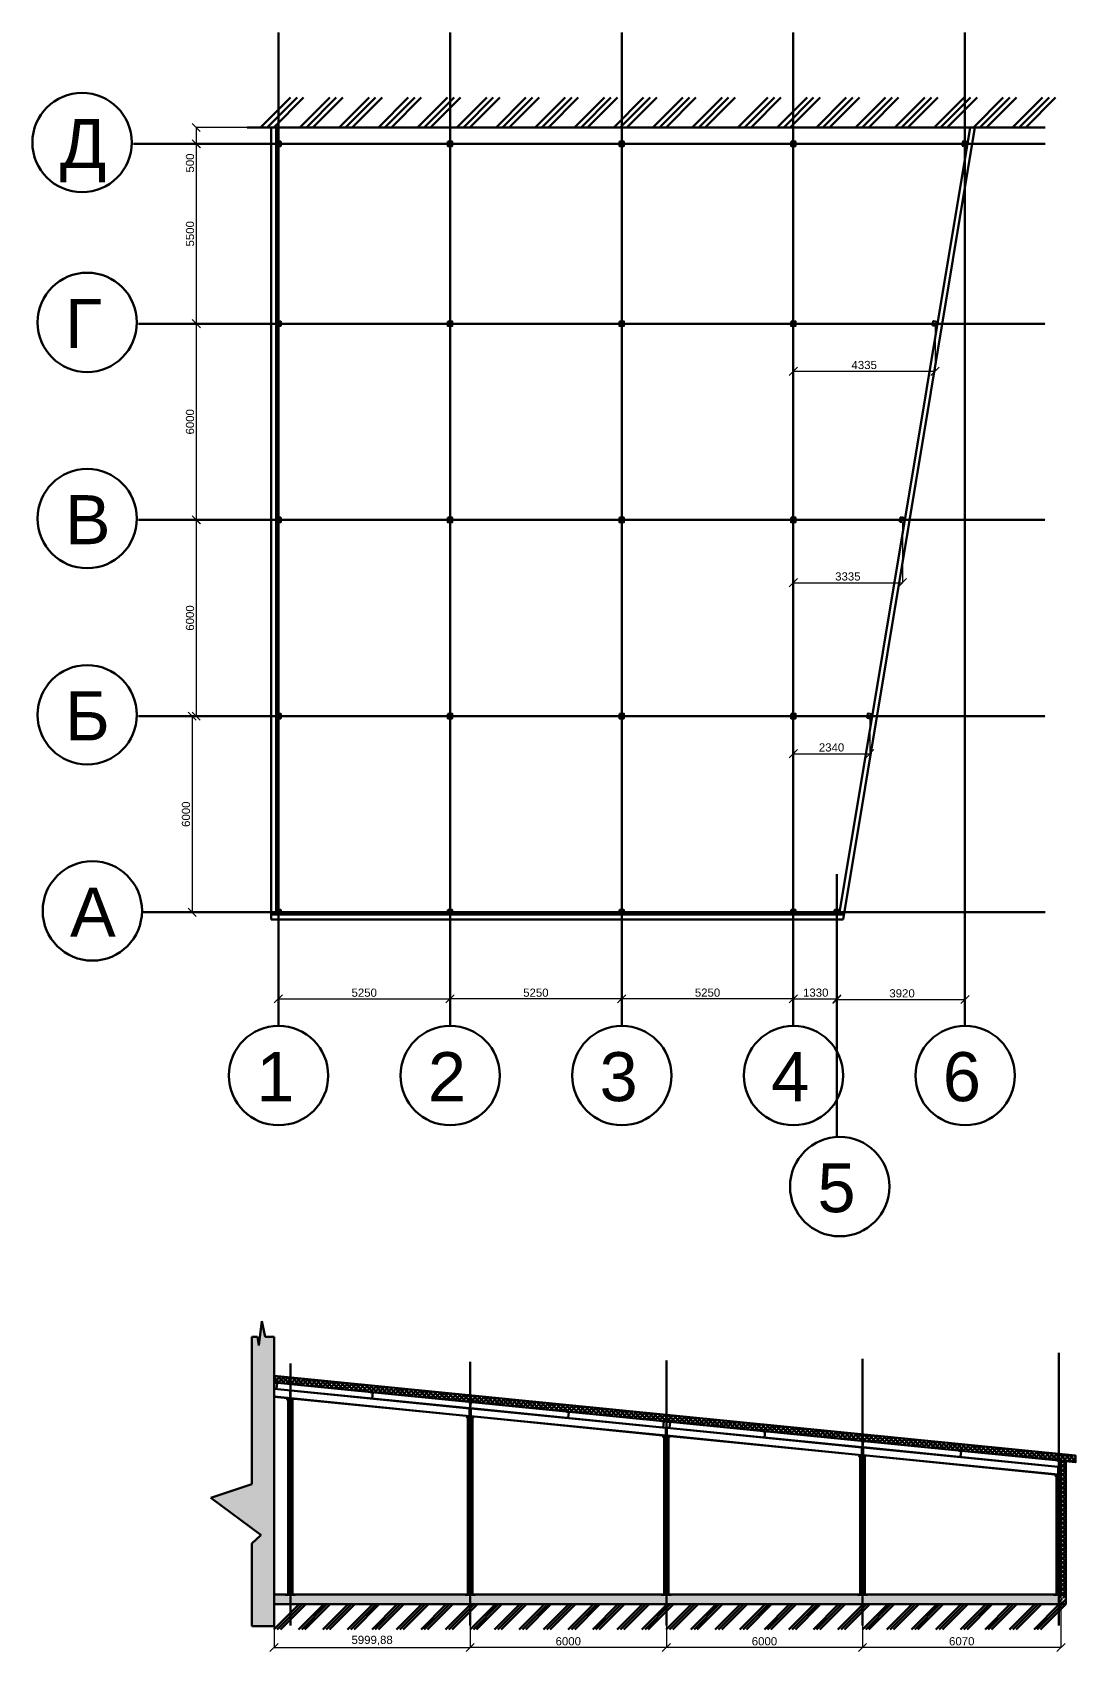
# Model space of a CAD drawing. Header units: millimetres. Extents: x -208979 to 31, y -109229 to 48340.
# Drawn here: x -176392 to -144483, y -66445 to -16926 of the extents above; entities that cross this region are included whole.
import ezdxf

# ---------------------------------------------------------------- set-up
doc = ezdxf.new("R2010")
doc.units = ezdxf.units.MM
doc.linetypes.add('ACAD_ISO10W100', pattern=[18, 12, -3, 0, -3])
doc.styles.get("Standard").update_dxf_attribs({"font": 'arial.ttf'})
doc.dimstyles.new('ISO-25', dxfattribs={"dimtxt": 2.5, "dimasz": 2.5, "dimexe": 1.25, "dimexo": 0.625, "dimtad": 1, "dimtxsty": 'Standard', "dimcen": 2.5, "dimadec": 0, "dimazin": 0, "dimtfac": 1, "dimtmove": 0, "dimatfit": 3, "dimfxl": 1, "dimarcsym": 0})
pattern_1 = [(45, (0, 15680.4), (-67.35192, 67.35192), []), (135, (0, 15680.4), (-67.35192, -67.35192), [])]

# ---------------------------------------------------------------- blocks, each defined once
blk = doc.blocks.new('_Oblique')
at = {"color": 0, "linetype": 'ByBlock', "lineweight": -2}
blk.add_line((-0.5, -0.5), (0.5, 0.5), dxfattribs=at)
blk = doc.blocks.new('*D51')
at = {"color": 0, "lineweight": -2, "transparency": 16777216}
for p, q in [((-153117, -43897), (-153117, -46484)), ((-151787, -43897), (-151787, -46484)), ((-153117, -46483), (-151787, -46483))]:
    blk.add_line(p, q, dxfattribs=at)
at = {"layer": 'Defpoints', "color": 0, "lineweight": 100, "transparency": 16777216}
for p in [(-153117, -43835), (-151787, -43835), (-151787, -46483)]:
    blk.add_point(p, dxfattribs=at)
at = {"color": 0, "lineweight": -2, "transparency": 16777216, "xscale": 250, "yscale": 250, "zscale": 250, "rotation": 180}
blk.add_blockref('_Oblique', (-153117, -46483), dxfattribs=at)
at = {"color": 0, "lineweight": -2, "transparency": 16777216, "xscale": 250, "yscale": 250, "zscale": 250}
blk.add_blockref('_Oblique', (-151787, -46483), dxfattribs=at)
at = {"color": 0, "lineweight": 100, "transparency": 16777216, "insert": (-152432, -46293), "char_height": 250, "attachment_point": 5}
blk.add_mtext('1330', dxfattribs=at)
blk = doc.blocks.new('*D52')
at = {"color": 0, "lineweight": -2, "transparency": 16777216}
for p, q in [((-151787, -43897), (-151787, -46506)), ((-147867, -43897), (-147867, -46506)), ((-151787, -46504), (-147867, -46504))]:
    blk.add_line(p, q, dxfattribs=at)
at = {"layer": 'Defpoints', "color": 0, "lineweight": 100, "transparency": 16777216}
for p in [(-151787, -43835), (-147867, -43835), (-147867, -46504)]:
    blk.add_point(p, dxfattribs=at)
at = {"color": 0, "lineweight": -2, "transparency": 16777216, "xscale": 250, "yscale": 250, "zscale": 250, "rotation": 180}
blk.add_blockref('_Oblique', (-151787, -46504), dxfattribs=at)
at = {"color": 0, "lineweight": -2, "transparency": 16777216, "xscale": 250, "yscale": 250, "zscale": 250}
blk.add_blockref('_Oblique', (-147867, -46504), dxfattribs=at)
at = {"color": 0, "lineweight": 100, "transparency": 16777216, "insert": (-149792, -46315), "char_height": 250, "attachment_point": 5}
blk.add_mtext('3920', dxfattribs=at)
blk = doc.blocks.new('*D53')
at = {"color": 0, "lineweight": -2, "transparency": 16777216}
for p, q in [((-153117, -37897), (-153117, -38986)), ((-150779, -37897), (-150779, -38986)), ((-153117, -38985), (-150779, -38985))]:
    blk.add_line(p, q, dxfattribs=at)
at = {"layer": 'Defpoints', "color": 0, "lineweight": 100, "transparency": 16777216}
for p in [(-153117, -37835), (-150779, -37835), (-150779, -38985)]:
    blk.add_point(p, dxfattribs=at)
at = {"color": 0, "lineweight": -2, "transparency": 16777216, "xscale": 250, "yscale": 250, "zscale": 250, "rotation": 180}
blk.add_blockref('_Oblique', (-153117, -38985), dxfattribs=at)
at = {"color": 0, "lineweight": -2, "transparency": 16777216, "xscale": 250, "yscale": 250, "zscale": 250}
blk.add_blockref('_Oblique', (-150779, -38985), dxfattribs=at)
at = {"color": 0, "lineweight": 100, "transparency": 16777216, "insert": (-151948, -38795), "char_height": 250, "attachment_point": 5}
blk.add_mtext('2340', dxfattribs=at)
blk = doc.blocks.new('*D54')
at = {"color": 0, "lineweight": -2, "transparency": 16777216}
for p, q in [((-153117, -31897), (-153117, -33757)), ((-149780, -31897), (-149780, -33757)), ((-153117, -33756), (-149780, -33756))]:
    blk.add_line(p, q, dxfattribs=at)
at = {"layer": 'Defpoints', "color": 0, "lineweight": 100, "transparency": 16777216}
for p in [(-153117, -31835), (-149780, -31835), (-149780, -33756)]:
    blk.add_point(p, dxfattribs=at)
at = {"color": 0, "lineweight": -2, "transparency": 16777216, "xscale": 250, "yscale": 250, "zscale": 250, "rotation": 180}
blk.add_blockref('_Oblique', (-153117, -33756), dxfattribs=at)
at = {"color": 0, "lineweight": -2, "transparency": 16777216, "xscale": 250, "yscale": 250, "zscale": 250}
blk.add_blockref('_Oblique', (-149780, -33756), dxfattribs=at)
at = {"color": 0, "lineweight": 100, "transparency": 16777216, "insert": (-151449, -33566), "char_height": 250, "attachment_point": 5}
blk.add_mtext('3335', dxfattribs=at)
blk = doc.blocks.new('*D55')
at = {"color": 0, "lineweight": -2, "transparency": 16777216}
for p, q in [((-153117, -25897), (-153117, -27290)), ((-148782, -25897), (-148782, -27290)), ((-153117, -27289), (-148782, -27289))]:
    blk.add_line(p, q, dxfattribs=at)
at = {"layer": 'Defpoints', "color": 0, "lineweight": 100, "transparency": 16777216}
for p in [(-153117, -25835), (-148782, -25835), (-148782, -27289)]:
    blk.add_point(p, dxfattribs=at)
at = {"color": 0, "lineweight": -2, "transparency": 16777216, "xscale": 250, "yscale": 250, "zscale": 250, "rotation": 180}
blk.add_blockref('_Oblique', (-153117, -27289), dxfattribs=at)
at = {"color": 0, "lineweight": -2, "transparency": 16777216, "xscale": 250, "yscale": 250, "zscale": 250}
blk.add_blockref('_Oblique', (-148782, -27289), dxfattribs=at)
at = {"color": 0, "lineweight": 100, "transparency": 16777216, "insert": (-150950, -27099), "char_height": 250, "attachment_point": 5}
blk.add_mtext('4335', dxfattribs=at)
blk = doc.blocks.new('*D66')
at = {"color": 0, "lineweight": -2, "transparency": 16777216}
for p, q in [((-169001, -65056), (-169001, -66321)), ((-163001, -65056), (-163001, -66321)), ((-169001, -66320), (-163001, -66320))]:
    blk.add_line(p, q, dxfattribs=at)
at = {"layer": 'Defpoints', "color": 0, "lineweight": 100, "transparency": 16777216}
for p in [(-169001, -64994), (-163001, -64994), (-163001, -66320)]:
    blk.add_point(p, dxfattribs=at)
at = {"color": 0, "lineweight": -2, "transparency": 16777216, "xscale": 250, "yscale": 250, "zscale": 250, "rotation": 180}
blk.add_blockref('_Oblique', (-169001, -66320), dxfattribs=at)
at = {"color": 0, "lineweight": -2, "transparency": 16777216, "xscale": 250, "yscale": 250, "zscale": 250}
blk.add_blockref('_Oblique', (-163001, -66320), dxfattribs=at)
at = {"color": 0, "lineweight": 100, "transparency": 16777216, "insert": (-166001, -66108), "char_height": 250, "attachment_point": 5}
blk.add_mtext('5999,88', dxfattribs=at)
blk = doc.blocks.new('*D67')
at = {"color": 0, "lineweight": -2, "transparency": 16777216}
for p, q in [((-163001, -64756), (-163001, -66321)), ((-157001, -64756), (-157001, -66321)), ((-157001, -66320), (-163001, -66320))]:
    blk.add_line(p, q, dxfattribs=at)
at = {"layer": 'Defpoints', "color": 0, "lineweight": 100, "transparency": 16777216}
for p in [(-163001, -64694), (-157001, -64694), (-163001, -66320)]:
    blk.add_point(p, dxfattribs=at)
at = {"color": 0, "lineweight": -2, "transparency": 16777216, "xscale": 250, "yscale": 250, "zscale": 250, "rotation": 180}
blk.add_blockref('_Oblique', (-163001, -66320), dxfattribs=at)
at = {"color": 0, "lineweight": -2, "transparency": 16777216, "xscale": 250, "yscale": 250, "zscale": 250}
blk.add_blockref('_Oblique', (-157001, -66320), dxfattribs=at)
at = {"color": 0, "lineweight": 100, "transparency": 16777216, "insert": (-160001, -66130), "char_height": 250, "attachment_point": 5}
blk.add_mtext('6000', dxfattribs=at)
blk = doc.blocks.new('*D68')
at = {"color": 0, "lineweight": -2, "transparency": 16777216}
for p, q in [((-157001, -64772), (-157001, -66321)), ((-151001, -64772), (-151001, -66321)), ((-151001, -66320), (-157001, -66320))]:
    blk.add_line(p, q, dxfattribs=at)
at = {"layer": 'Defpoints', "color": 0, "lineweight": 100, "transparency": 16777216}
for p in [(-157001, -64710), (-151001, -64710), (-157001, -66320)]:
    blk.add_point(p, dxfattribs=at)
at = {"color": 0, "lineweight": -2, "transparency": 16777216, "xscale": 250, "yscale": 250, "zscale": 250, "rotation": 180}
blk.add_blockref('_Oblique', (-157001, -66320), dxfattribs=at)
at = {"color": 0, "lineweight": -2, "transparency": 16777216, "xscale": 250, "yscale": 250, "zscale": 250}
blk.add_blockref('_Oblique', (-151001, -66320), dxfattribs=at)
at = {"color": 0, "lineweight": 100, "transparency": 16777216, "insert": (-154001, -66130), "char_height": 250, "attachment_point": 5}
blk.add_mtext('6000', dxfattribs=at)
blk = doc.blocks.new('*D69')
at = {"color": 0, "lineweight": -2, "transparency": 16777216}
for p, q in [((-151001, -64772), (-151001, -66321)), ((-144931, -64756), (-144931, -66321)), ((-144931, -66320), (-151001, -66320))]:
    blk.add_line(p, q, dxfattribs=at)
at = {"layer": 'Defpoints', "color": 0, "lineweight": 100, "transparency": 16777216}
for p in [(-151001, -64710), (-144931, -64694), (-151001, -66320)]:
    blk.add_point(p, dxfattribs=at)
at = {"color": 0, "lineweight": -2, "transparency": 16777216, "xscale": 250, "yscale": 250, "zscale": 250, "rotation": 180}
blk.add_blockref('_Oblique', (-151001, -66320), dxfattribs=at)
at = {"color": 0, "lineweight": -2, "transparency": 16777216, "xscale": 250, "yscale": 250, "zscale": 250}
blk.add_blockref('_Oblique', (-144931, -66320), dxfattribs=at)
at = {"color": 0, "lineweight": 100, "transparency": 16777216, "insert": (-147966, -66130), "char_height": 250, "attachment_point": 5}
blk.add_mtext('6070', dxfattribs=at)
blk = doc.blocks.new('*D78')
at = {"color": 0, "lineweight": -2, "transparency": 16777216}
for p, q in [((-158367, -43897), (-158367, -46484)), ((-153117, -43897), (-153117, -46484)), ((-153117, -46483), (-158367, -46483))]:
    blk.add_line(p, q, dxfattribs=at)
at = {"layer": 'Defpoints', "color": 0, "lineweight": 100, "transparency": 16777216}
for p in [(-158367, -43835), (-153117, -43835), (-158367, -46483)]:
    blk.add_point(p, dxfattribs=at)
at = {"color": 0, "lineweight": -2, "transparency": 16777216, "xscale": 250, "yscale": 250, "zscale": 250, "rotation": 180}
blk.add_blockref('_Oblique', (-158367, -46483), dxfattribs=at)
at = {"color": 0, "lineweight": -2, "transparency": 16777216, "xscale": 250, "yscale": 250, "zscale": 250}
blk.add_blockref('_Oblique', (-153117, -46483), dxfattribs=at)
at = {"color": 0, "lineweight": 100, "transparency": 16777216, "insert": (-155742, -46293), "char_height": 250, "attachment_point": 5}
blk.add_mtext('5250', dxfattribs=at)
blk = doc.blocks.new('*D79')
at = {"color": 0, "lineweight": -2, "transparency": 16777216}
for p, q in [((-163617, -43897), (-163617, -46486)), ((-158367, -43897), (-158367, -46486)), ((-158367, -46484), (-163617, -46484))]:
    blk.add_line(p, q, dxfattribs=at)
at = {"layer": 'Defpoints', "color": 0, "lineweight": 100, "transparency": 16777216}
for p in [(-163617, -43835), (-158367, -43835), (-163617, -46484)]:
    blk.add_point(p, dxfattribs=at)
at = {"color": 0, "lineweight": -2, "transparency": 16777216, "xscale": 250, "yscale": 250, "zscale": 250, "rotation": 180}
blk.add_blockref('_Oblique', (-163617, -46484), dxfattribs=at)
at = {"color": 0, "lineweight": -2, "transparency": 16777216, "xscale": 250, "yscale": 250, "zscale": 250}
blk.add_blockref('_Oblique', (-158367, -46484), dxfattribs=at)
at = {"color": 0, "lineweight": 100, "transparency": 16777216, "insert": (-160992, -46295), "char_height": 250, "attachment_point": 5}
blk.add_mtext('5250', dxfattribs=at)
blk = doc.blocks.new('*D80')
at = {"color": 0, "lineweight": -2, "transparency": 16777216}
for p, q in [((-168867, -43897), (-168867, -46486)), ((-163617, -43897), (-163617, -46486)), ((-168867, -46484), (-163617, -46484))]:
    blk.add_line(p, q, dxfattribs=at)
at = {"layer": 'Defpoints', "color": 0, "lineweight": 100, "transparency": 16777216}
for p in [(-168867, -43835), (-163617, -43835), (-163617, -46484)]:
    blk.add_point(p, dxfattribs=at)
at = {"color": 0, "lineweight": -2, "transparency": 16777216, "xscale": 250, "yscale": 250, "zscale": 250, "rotation": 180}
blk.add_blockref('_Oblique', (-168867, -46484), dxfattribs=at)
at = {"color": 0, "lineweight": -2, "transparency": 16777216, "xscale": 250, "yscale": 250, "zscale": 250}
blk.add_blockref('_Oblique', (-163617, -46484), dxfattribs=at)
at = {"color": 0, "lineweight": 100, "transparency": 16777216, "insert": (-166242, -46295), "char_height": 250, "attachment_point": 5}
blk.add_mtext('5250', dxfattribs=at)
blk = doc.blocks.new('*D81')
at = {"color": 0, "lineweight": -2, "transparency": 16777216}
for p, q in [((-168929, -37835), (-171507, -37835)), ((-171506, -37835), (-171506, -43835)), ((-168929, -43835), (-171507, -43835))]:
    blk.add_line(p, q, dxfattribs=at)
at = {"layer": 'Defpoints', "color": 0, "lineweight": 100, "transparency": 16777216}
for p in [(-168867, -37835), (-171506, -43835), (-168867, -43835)]:
    blk.add_point(p, dxfattribs=at)
at = {"color": 0, "lineweight": -2, "transparency": 16777216, "xscale": 250, "yscale": 250, "zscale": 250}
for p, rotation in [((-171506, -37835), 90), ((-171506, -43835), 270)]:
    blk.add_blockref('_Oblique', p, dxfattribs=dict(at, rotation=rotation))
at = {"color": 0, "lineweight": 100, "transparency": 16777216, "insert": (-171695, -40835), "char_height": 250, "attachment_point": 5, "rotation": 90}
blk.add_mtext('6000', dxfattribs=at)
blk = doc.blocks.new('*D82')
at = {"color": 0, "lineweight": -2, "transparency": 16777216}
for p, q in [((-168929, -31835), (-171382, -31835)), ((-171381, -31835), (-171381, -37835)), ((-168929, -37835), (-171382, -37835))]:
    blk.add_line(p, q, dxfattribs=at)
at = {"layer": 'Defpoints', "color": 0, "lineweight": 100, "transparency": 16777216}
for p in [(-168867, -31835), (-171381, -37835), (-168867, -37835)]:
    blk.add_point(p, dxfattribs=at)
at = {"color": 0, "lineweight": -2, "transparency": 16777216, "xscale": 250, "yscale": 250, "zscale": 250}
for p, rotation in [((-171381, -31835), 90), ((-171381, -37835), 270)]:
    blk.add_blockref('_Oblique', p, dxfattribs=dict(at, rotation=rotation))
at = {"color": 0, "lineweight": 100, "transparency": 16777216, "insert": (-171570, -34835), "char_height": 250, "attachment_point": 5, "rotation": 90}
blk.add_mtext('6000', dxfattribs=at)
blk = doc.blocks.new('*D83')
at = {"color": 0, "lineweight": -2, "transparency": 16777216}
for p, q in [((-168929, -25835), (-171381, -25835)), ((-171380, -25835), (-171380, -31835)), ((-168929, -31835), (-171381, -31835))]:
    blk.add_line(p, q, dxfattribs=at)
at = {"layer": 'Defpoints', "color": 0, "lineweight": 100, "transparency": 16777216}
for p in [(-168867, -25835), (-171380, -31835), (-168867, -31835)]:
    blk.add_point(p, dxfattribs=at)
at = {"color": 0, "lineweight": -2, "transparency": 16777216, "xscale": 250, "yscale": 250, "zscale": 250}
for p, rotation in [((-171380, -25835), 90), ((-171380, -31835), 270)]:
    blk.add_blockref('_Oblique', p, dxfattribs=dict(at, rotation=rotation))
at = {"color": 0, "lineweight": 100, "transparency": 16777216, "insert": (-171570, -28835), "char_height": 250, "attachment_point": 5, "rotation": 90}
blk.add_mtext('6000', dxfattribs=at)
blk = doc.blocks.new('*D84')
at = {"color": 0, "lineweight": -2, "transparency": 16777216}
for p, q in [((-168929, -20335), (-171381, -20335)), ((-171380, -20335), (-171380, -25835)), ((-168929, -25835), (-171381, -25835))]:
    blk.add_line(p, q, dxfattribs=at)
at = {"layer": 'Defpoints', "color": 0, "lineweight": 100, "transparency": 16777216}
for p in [(-168867, -20335), (-171380, -25835), (-168867, -25835)]:
    blk.add_point(p, dxfattribs=at)
at = {"color": 0, "lineweight": -2, "transparency": 16777216, "xscale": 250, "yscale": 250, "zscale": 250}
for p, rotation in [((-171380, -20335), 90), ((-171380, -25835), 270)]:
    blk.add_blockref('_Oblique', p, dxfattribs=dict(at, rotation=rotation))
at = {"color": 0, "lineweight": 100, "transparency": 16777216, "insert": (-171570, -23085), "char_height": 250, "attachment_point": 5, "rotation": 90}
blk.add_mtext('5500', dxfattribs=at)
blk = doc.blocks.new('*D85')
at = {"color": 0, "lineweight": -2, "transparency": 16777216}
for p, q in [((-168929, -19835), (-171383, -19835)), ((-171381, -19835), (-171381, -20335)), ((-168929, -20335), (-171383, -20335)), ((-171381, -20335), (-171381, -21260))]:
    blk.add_line(p, q, dxfattribs=at)
at = {"layer": 'Defpoints', "color": 0, "lineweight": 100, "transparency": 16777216}
for p in [(-168867, -19835), (-171381, -20335), (-168867, -20335)]:
    blk.add_point(p, dxfattribs=at)
at = {"color": 0, "lineweight": -2, "transparency": 16777216, "xscale": 250, "yscale": 250, "zscale": 250}
for p, rotation in [((-171381, -19835), 90), ((-171381, -20335), 270)]:
    blk.add_blockref('_Oblique', p, dxfattribs=dict(at, rotation=rotation))
at = {"color": 0, "lineweight": 100, "transparency": 16777216, "insert": (-171571, -20922), "char_height": 250, "attachment_point": 5, "rotation": 90}
blk.add_mtext('500', dxfattribs=at)

msp = doc.modelspace()

# ---------------------------------------------------------------- hatches: boundary and pattern name
at = {"lineweight": 100}
h = msp.add_hatch(dxfattribs=at)
h.set_pattern_fill('AR-B816C', color=256, scale=0.61)
h.set_pattern_definition([(0, (0, 15680.4), (123.952, 123.952), [242.09375, -5.81025]), (0, (-123.95, 15686.21), (123.952, 123.952), [242.09375, -5.81025]), (90, (0, 15680.4), (-123.952, 123.952), [-129.76225, 118.14175]), (90, (-5.81, 15680.4), (-123.952, 123.952), [-129.76225, 118.14175])])
h.paths.add_polyline_path([(-168999.657, -56820.392), (-169273.231, -56819.87), (-169376.993, -56337.307), (-169464.791, -57079.098), (-169508.69, -56819.87), (-169680.296, -56815.882), (-169680.296, -61321.278), (-170932.083, -61744.527), (-169400.397, -62881.407), (-169680.296, -63141.017), (-169680.296, -65666.271), (-169001.221, -65666.271), (-168999.981, -58652.244), (-169001.221, -58652.121), (-169001.221, -58404.665), (-168999.937, -58404.793), (-168999.903, -58213.429), (-169001.221, -58213.298), (-169001.221, -58011.724)])
h = msp.add_hatch(dxfattribs=at)
h.set_pattern_fill('ANSI37', color=1, scale=30)
h.set_pattern_definition(pattern_1)
h.paths.add_polyline_path([(-168501.221, -58061.48), (-168501.221, -58263.022), (-144482.694, -60651.629), (-144482.694, -60451.606)])
h.paths.add_polyline_path([(-168501.221, -58061.48), (-169001.221, -58011.724), (-169001.221, -58213.298), (-168501.221, -58263.022)])
h = msp.add_hatch(dxfattribs=at)
h.set_pattern_fill('ANSI37', color=1, scale=30)
h.set_pattern_definition(pattern_1)
h.paths.add_polyline_path([(-144781.221, -60621.941), (-144931.221, -60607.024), (-144931.221, -61060.95), (-144901.221, -61060.95), (-144901.221, -61076.95), (-144931.221, -61076.95), (-144931.221, -64694.379), (-144851.221, -64694.379), (-144781.221, -64694.379)])
h = msp.add_hatch(dxfattribs=at)
h.set_pattern_fill('ANSI36', color=8, scale=30)
h.set_pattern_definition([(45, (-165872.55, -64798.63), (50.51394, 185.2178), [238.125, -47.625, 0, -47.625])])
h.paths.add_polyline_path([(-168501.221, -64764.379), (-168571.221, -64764.379), (-168571.221, -64694.379), (-169001.221, -64694.379), (-169001.221, -64994.379), (-168501.221, -64994.379)])
h.paths.add_polyline_path([(-163001.221, -64764.379), (-163071.221, -64764.379), (-163071.221, -64694.379), (-168431.221, -64694.379), (-168431.221, -64764.379), (-168501.221, -64764.379), (-168501.221, -64994.379), (-163001.221, -64994.379)])
h.paths.add_polyline_path([(-157001.221, -64764.379), (-157071.221, -64764.379), (-157071.221, -64694.379), (-162931.221, -64694.379), (-162931.221, -64764.379), (-163001.221, -64764.379), (-163001.221, -64994.379), (-157001.221, -64994.379)])
h.paths.add_polyline_path([(-151001.221, -64764.379), (-151071.221, -64764.379), (-151071.221, -64694.379), (-156931.221, -64694.379), (-156931.221, -64764.379), (-157001.221, -64764.379), (-157001.221, -64994.379), (-151001.221, -64994.379)])
h.paths.add_polyline_path([(-145001.221, -64764.379), (-145071.221, -64764.379), (-145071.221, -64694.379), (-150931.221, -64694.379), (-150931.221, -64764.379), (-151001.221, -64764.379), (-151001.221, -64994.379), (-145001.221, -64994.379)])
h = msp.add_hatch(dxfattribs=at)
h.set_pattern_fill('ANSI36', color=8, scale=30)
h.set_pattern_definition([(45, (0, 15680.4), (50.51394, 185.21778), [238.125, -47.625, 0, -47.625])])
h.paths.add_polyline_path([(-144781.221, -64694.379), (-145001.221, -64694.379), (-145001.221, -64994.379), (-144781.221, -64994.379)])

# ---------------------------------------------------------------- linework, layer by layer
at = {"linetype": 'ACAD_ISO10W100', "lineweight": 100}
for p, q in [((-168867.44, -16925.81), (-168867.44, -47309.074)), ((-163617.44, -16925.81), (-163617.44, -47309.074)), ((-158367.44, -16925.81), (-158367.44, -47309.074)), ((-153117.44, -16925.81), (-153117.44, -47309.074)), ((-147867.44, -16925.81), (-147867.44, -47309.074)), ((-173304.472, -20334.587), (-145409.558, -20334.587)), ((-173147.063, -25834.587), (-145409.558, -25834.587)), ((-173147.063, -31834.587), (-145409.558, -31834.587)), ((-173147.063, -37834.587), (-145409.558, -37834.587)), ((-151787.442, -42670.801), (-151787.442, -50707.708)), ((-172989.654, -43834.587), (-145409.558, -43834.587)), ((-145001.221, -65645.288), (-145001.221, -57309.696)), ((-168501.221, -65645.288), (-168501.221, -57637.55)), ((-163001.221, -65645.288), (-163001.221, -57579.45)), ((-157001.221, -65645.288), (-157001.221, -57534.491)), ((-151001.221, -65645.288), (-151001.221, -57489.532))]:
    msp.add_line(p, q, dxfattribs=at)
at = {"lineweight": 100}
for p, q in [((-169410.61, -19834.587), (-168495.969, -18919.946)), ((-169210.61, -19834.587), (-168295.969, -18919.946)), ((-169010.61, -19834.587), (-168095.969, -18919.946)), ((-168210.61, -19834.587), (-167295.969, -18919.946)), ((-168010.61, -19834.587), (-167095.969, -18919.946)), ((-167810.61, -19834.587), (-166895.969, -18919.946)), ((-167010.61, -19834.587), (-166095.969, -18919.946)), ((-166810.61, -19834.587), (-165895.969, -18919.946)), ((-166610.61, -19834.587), (-165695.969, -18919.946)), ((-165810.61, -19834.587), (-164895.969, -18919.946)), ((-165610.61, -19834.587), (-164695.969, -18919.946)), ((-165410.61, -19834.587), (-164495.969, -18919.946)), ((-164610.61, -19834.587), (-163695.969, -18919.946)), ((-164410.61, -19834.587), (-163495.969, -18919.946)), ((-164210.61, -19834.587), (-163295.969, -18919.946)), ((-163410.61, -19834.587), (-162495.969, -18919.946)), ((-163210.61, -19834.587), (-162295.969, -18919.946)), ((-163010.61, -19834.587), (-162095.969, -18919.946)), ((-162210.61, -19834.587), (-161295.969, -18919.946)), ((-162010.61, -19834.587), (-161095.969, -18919.946)), ((-161810.61, -19834.587), (-160895.969, -18919.946)), ((-161010.61, -19834.587), (-160095.969, -18919.946)), ((-160810.61, -19834.587), (-159895.969, -18919.946)), ((-160610.61, -19834.587), (-159695.969, -18919.946)), ((-159810.61, -19834.587), (-158895.969, -18919.946)), ((-159610.61, -19834.587), (-158695.969, -18919.946)), ((-159410.61, -19834.587), (-158495.969, -18919.946)), ((-158610.61, -19834.587), (-157695.969, -18919.946)), ((-158410.61, -19834.587), (-157495.969, -18919.946)), ((-158210.61, -19834.587), (-157295.969, -18919.946)), ((-157410.61, -19834.587), (-156495.969, -18919.946)), ((-157210.61, -19834.587), (-156295.969, -18919.946)), ((-157010.61, -19834.587), (-156095.969, -18919.946)), ((-156210.61, -19834.587), (-155295.969, -18919.946)), ((-156010.61, -19834.587), (-155095.969, -18919.946)), ((-155810.61, -19834.587), (-154895.969, -18919.946)), ((-154810.61, -19834.587), (-153895.969, -18919.946)), ((-154610.61, -19834.587), (-153695.969, -18919.946)), ((-154410.61, -19834.587), (-153495.969, -18919.946)), ((-153610.61, -19834.587), (-152695.969, -18919.946)), ((-153410.61, -19834.587), (-152495.969, -18919.946)), ((-153210.61, -19834.587), (-152295.969, -18919.946)), ((-152410.61, -19834.587), (-151495.969, -18919.946)), ((-152210.61, -19834.587), (-151295.969, -18919.946)), ((-152010.61, -19834.587), (-151095.969, -18919.946)), ((-151210.61, -19834.587), (-150295.969, -18919.946)), ((-151010.61, -19834.587), (-150095.969, -18919.946)), ((-150810.61, -19834.587), (-149895.969, -18919.946)), ((-150010.61, -19834.587), (-149095.969, -18919.946)), ((-149810.61, -19834.587), (-148895.969, -18919.946)), ((-149610.61, -19834.587), (-148695.969, -18919.946)), ((-148810.61, -19834.587), (-147895.969, -18919.946)), ((-148610.61, -19834.587), (-147695.969, -18919.946)), ((-148410.61, -19834.587), (-147495.969, -18919.946)), ((-147610.61, -19834.587), (-146695.969, -18919.946)), ((-147410.61, -19834.587), (-146495.969, -18919.946)), ((-147210.61, -19834.587), (-146295.969, -18919.946)), ((-146410.61, -19834.587), (-145495.969, -18919.946)), ((-146210.61, -19834.587), (-145295.969, -18919.946)), ((-146010.61, -19834.587), (-145095.969, -18919.946)), ((-169818.348, -19834.587), (-145409.558, -19834.587)), ((-169376.993, -56337.307), (-169464.791, -57079.098)), ((-169273.231, -56819.87), (-169376.993, -56337.307)), ((-169508.69, -56819.87), (-169680.296, -56815.882)), ((-169680.296, -56815.882), (-169680.296, -61321.278)), ((-169464.791, -57079.098), (-169508.69, -56819.87)), ((-168999.657, -56820.392), (-169273.231, -56819.87)), ((-169001.221, -65666.271), (-168999.657, -56820.392)), ((-169680.296, -61321.278), (-170932.083, -61744.527)), ((-170932.083, -61744.527), (-169398.418, -62882.875)), ((-169400.397, -62881.407), (-169680.296, -63141.017)), ((-169680.296, -63141.017), (-169680.296, -65666.271)), ((-169001.221, -64694.379), (-144781.221, -64694.379)), ((-144781.221, -64694.379), (-144781.221, -64994.379)), ((-168231.221, -64994.379), (-169003.986, -65767.144)), ((-169001.221, -64994.379), (-144781.221, -64994.379)), ((-168131.221, -64994.379), (-168903.986, -65767.144)), ((-168031.221, -64994.379), (-168803.986, -65767.144)), ((-167481.221, -64994.379), (-168253.986, -65767.144)), ((-167381.221, -64994.379), (-168153.986, -65767.144)), ((-167281.221, -64994.379), (-168053.986, -65767.144)), ((-166731.221, -64994.379), (-167503.986, -65767.144)), ((-166631.221, -64994.379), (-167403.986, -65767.144)), ((-166531.221, -64994.379), (-167303.986, -65767.144)), ((-165981.221, -64994.379), (-166753.986, -65767.144)), ((-165881.221, -64994.379), (-166653.986, -65767.144)), ((-165781.221, -64994.379), (-166553.986, -65767.144)), ((-165231.221, -64994.379), (-166003.986, -65767.144)), ((-165131.221, -64994.379), (-165903.986, -65767.144)), ((-165031.221, -64994.379), (-165803.986, -65767.144)), ((-164481.221, -64994.379), (-165253.986, -65767.144)), ((-164381.221, -64994.379), (-165153.986, -65767.144)), ((-164281.221, -64994.379), (-165053.986, -65767.144)), ((-163731.221, -64994.379), (-164503.986, -65767.144)), ((-163631.221, -64994.379), (-164403.986, -65767.144)), ((-163531.221, -64994.379), (-164303.986, -65767.144)), ((-162981.221, -64994.379), (-163753.986, -65767.144)), ((-162881.221, -64994.379), (-163653.986, -65767.144)), ((-162781.221, -64994.379), (-163553.986, -65767.144)), ((-162231.221, -64994.379), (-163003.986, -65767.144)), ((-162131.221, -64994.379), (-162903.986, -65767.144)), ((-162031.221, -64994.379), (-162803.986, -65767.144)), ((-161481.221, -64994.379), (-162253.986, -65767.144)), ((-161381.221, -64994.379), (-162153.986, -65767.144)), ((-161281.221, -64994.379), (-162053.986, -65767.144)), ((-160731.221, -64994.379), (-161503.986, -65767.144)), ((-160631.221, -64994.379), (-161403.986, -65767.144)), ((-160531.221, -64994.379), (-161303.986, -65767.144)), ((-159981.221, -64994.379), (-160753.986, -65767.144)), ((-159881.221, -64994.379), (-160653.986, -65767.144)), ((-159781.221, -64994.379), (-160553.986, -65767.144)), ((-159231.221, -64994.379), (-160003.986, -65767.144)), ((-159131.221, -64994.379), (-159903.986, -65767.144)), ((-159031.221, -64994.379), (-159803.986, -65767.144)), ((-158481.221, -64994.379), (-159253.986, -65767.144)), ((-158381.221, -64994.379), (-159153.986, -65767.144)), ((-158281.221, -64994.379), (-159053.986, -65767.144)), ((-157731.221, -64994.379), (-158503.986, -65767.144)), ((-157631.221, -64994.379), (-158403.986, -65767.144)), ((-157531.221, -64994.379), (-158303.986, -65767.144)), ((-156981.221, -64994.379), (-157753.986, -65767.144)), ((-156881.221, -64994.379), (-157653.986, -65767.144)), ((-156781.221, -64994.379), (-157553.986, -65767.144)), ((-156231.221, -64994.379), (-157003.986, -65767.144)), ((-156131.221, -64994.379), (-156903.986, -65767.144)), ((-156031.221, -64994.379), (-156803.986, -65767.144)), ((-155481.221, -64994.379), (-156253.986, -65767.144)), ((-155381.221, -64994.379), (-156153.986, -65767.144)), ((-155281.221, -64994.379), (-156053.986, -65767.144)), ((-154731.221, -64994.379), (-155503.986, -65767.144)), ((-154631.221, -64994.379), (-155403.986, -65767.144)), ((-154531.221, -64994.379), (-155303.986, -65767.144)), ((-153981.221, -64994.379), (-154753.986, -65767.144)), ((-153881.221, -64994.379), (-154653.986, -65767.144)), ((-153781.221, -64994.379), (-154553.986, -65767.144)), ((-153231.221, -64994.379), (-154003.986, -65767.144)), ((-153131.221, -64994.379), (-153903.986, -65767.144)), ((-153031.221, -64994.379), (-153803.986, -65767.144)), ((-152481.221, -64994.379), (-153253.986, -65767.144)), ((-152381.221, -64994.379), (-153153.986, -65767.144)), ((-152281.221, -64994.379), (-153053.986, -65767.144)), ((-151731.221, -64994.379), (-152503.986, -65767.144)), ((-151631.221, -64994.379), (-152403.986, -65767.144)), ((-151531.221, -64994.379), (-152303.986, -65767.144)), ((-150981.221, -64994.379), (-151753.986, -65767.144)), ((-150881.221, -64994.379), (-151653.986, -65767.144)), ((-150781.221, -64994.379), (-151553.986, -65767.144)), ((-150231.221, -64994.379), (-151003.986, -65767.144)), ((-150131.221, -64994.379), (-150903.986, -65767.144)), ((-150031.221, -64994.379), (-150803.986, -65767.144)), ((-149481.221, -64994.379), (-150253.986, -65767.144)), ((-149381.221, -64994.379), (-150153.986, -65767.144)), ((-149281.221, -64994.379), (-150053.986, -65767.144)), ((-148731.221, -64994.379), (-149503.986, -65767.144)), ((-148631.221, -64994.379), (-149403.986, -65767.144)), ((-148531.221, -64994.379), (-149303.986, -65767.144)), ((-147981.221, -64994.379), (-148753.986, -65767.144)), ((-147881.221, -64994.379), (-148653.986, -65767.144)), ((-147781.221, -64994.379), (-148553.986, -65767.144)), ((-147231.221, -64994.379), (-148003.986, -65767.144)), ((-147131.221, -64994.379), (-147903.986, -65767.144)), ((-147031.221, -64994.379), (-147803.986, -65767.144)), ((-146481.221, -64994.379), (-147253.986, -65767.144)), ((-146381.221, -64994.379), (-147153.986, -65767.144)), ((-146281.221, -64994.379), (-147053.986, -65767.144)), ((-145731.221, -64994.379), (-146503.986, -65767.144)), ((-145631.221, -64994.379), (-146403.986, -65767.144)), ((-145531.221, -64994.379), (-146303.986, -65767.144)), ((-144981.221, -64994.379), (-145753.986, -65767.144)), ((-144881.221, -64994.379), (-145653.986, -65767.144)), ((-144781.221, -64994.379), (-145553.986, -65767.144)), ((-169680.296, -65666.271), (-169001.221, -65666.271))]:
    msp.add_line(p, q, dxfattribs=at)
at = {"color": 1, "lineweight": 100}
for p, q in [((-169087.44, -19834.587), (-169087.44, -44054.587)), ((-168937.44, -19834.587), (-168937.44, -43904.587)), ((-147713.068, -19834.587), (-151717.442, -43904.587)), ((-147561.007, -19834.587), (-151590.335, -44054.587)), ((-169087.44, -43904.587), (-151565.381, -43904.587)), ((-169087.44, -44054.587), (-151590.335, -44054.587)), ((-144931.221, -64694.379), (-144931.221, -60607.024)), ((-144781.221, -64694.379), (-144781.221, -60621.941))]:
    msp.add_line(p, q, dxfattribs=at)
at = {"color": 2, "lineweight": 100}
for p, q in [((-169001.221, -58404.665), (-163017.221, -59001.236)), ((-169001.221, -58412.665), (-163017.221, -59009.236)), ((-169001.221, -58412.665), (-169001.221, -58652.121)), ((-169001.221, -58644.138), (-163017.221, -59240.71)), ((-169001.221, -58652.121), (-163017.221, -59248.692)), ((-162985.221, -59001.236), (-157017.221, -59597.808)), ((-162985.221, -59009.236), (-157017.221, -59605.808)), ((-162985.221, -59240.708), (-157017.221, -59837.28)), ((-162985.221, -59248.691), (-157017.221, -59845.262)), ((-156985.221, -59597.808), (-151017.221, -60194.379)), ((-156985.221, -59605.808), (-151017.221, -60202.379)), ((-156985.221, -59837.28), (-151017.221, -60433.851)), ((-156985.221, -59845.262), (-151017.221, -60441.834)), ((-150985.221, -60194.379), (-145017.221, -60790.95)), ((-150985.221, -60202.379), (-145017.221, -60798.95)), ((-150985.221, -60433.851), (-145017.221, -61030.423)), ((-150985.221, -60441.834), (-145017.221, -61038.405)), ((-168501.221, -64694.379), (-168351.221, -64694.379))]:
    msp.add_line(p, q, dxfattribs=at)
for points in [[(-168937.44, -20264.587), (-168797.44, -20264.587), (-168797.44, -20404.587), (-168937.44, -20404.587)], [(-163687.44, -20264.587), (-163547.44, -20264.587), (-163547.44, -20404.587), (-163687.44, -20404.587)], [(-158437.44, -20264.587), (-158297.44, -20264.587), (-158297.44, -20404.587), (-158437.44, -20404.587)], [(-153187.44, -20264.587), (-153047.44, -20264.587), (-153047.44, -20404.587), (-153187.44, -20404.587)], [(-147947.946, -20393.324), (-147924.971, -20255.222), (-147786.869, -20278.197), (-147809.844, -20416.299)], [(-168937.44, -25764.587), (-168797.44, -25764.587), (-168797.44, -25904.587), (-168937.44, -25904.587)], [(-163687.44, -25764.587), (-163547.44, -25764.587), (-163547.44, -25904.587), (-163687.44, -25904.587)], [(-158437.44, -25764.587), (-158297.44, -25764.587), (-158297.44, -25904.587), (-158437.44, -25904.587)], [(-153187.44, -25764.587), (-153047.44, -25764.587), (-153047.44, -25904.587), (-153187.44, -25904.587)], [(-148862.751, -25892.15), (-148839.776, -25754.048), (-148701.674, -25777.023), (-148724.649, -25915.125)], [(-168937.44, -31764.587), (-168797.44, -31764.587), (-168797.44, -31904.587), (-168937.44, -31904.587)], [(-163687.44, -31764.587), (-163547.44, -31764.587), (-163547.44, -31904.587), (-163687.44, -31904.587)], [(-158437.44, -31764.587), (-158297.44, -31764.587), (-158297.44, -31904.587), (-158437.44, -31904.587)], [(-153187.44, -31764.587), (-153047.44, -31764.587), (-153047.44, -31904.587), (-153187.44, -31904.587)], [(-149861.053, -31892.01), (-149837.839, -31753.949), (-149699.777, -31777.163), (-149722.991, -31915.225)], [(-168937.44, -37764.587), (-168797.44, -37764.587), (-168797.44, -37904.587), (-168937.44, -37904.587)], [(-163687.44, -37764.587), (-163547.44, -37764.587), (-163547.44, -37904.587), (-163687.44, -37904.587)], [(-158437.44, -37764.587), (-158297.44, -37764.587), (-158297.44, -37904.587), (-158437.44, -37904.587)], [(-153187.44, -37764.587), (-153047.44, -37764.587), (-153047.44, -37904.587), (-153187.44, -37904.587)], [(-150859.115, -37892.15), (-150836.14, -37754.048), (-150698.038, -37777.023), (-150721.013, -37915.125)], [(-168937.44, -43764.587), (-168797.44, -43764.587), (-168797.44, -43904.587), (-168937.44, -43904.587)], [(-163687.44, -43764.587), (-163547.44, -43764.587), (-163547.44, -43904.587), (-163687.44, -43904.587)], [(-158437.44, -43764.587), (-158297.44, -43764.587), (-158297.44, -43904.587), (-158437.44, -43904.587)], [(-153187.44, -43764.587), (-153047.44, -43764.587), (-153047.44, -43904.587), (-153187.44, -43904.587)], [(-151857.442, -43764.587), (-151717.442, -43764.587), (-151717.442, -43904.587), (-151857.442, -43904.587)], [(-168401.221, -58740.379), (-168601.221, -58740.379), (-168601.221, -58724.379), (-168401.221, -58724.379)], [(-168431.221, -58740.379), (-168431.221, -64694.379), (-168571.221, -64694.379), (-168571.221, -58740.379)], [(-168493.221, -58694.783), (-168493.221, -58463.31), (-168509.221, -58461.714), (-168509.221, -58693.188)], [(-168493.221, -58724.379), (-168493.221, -58702.766), (-168509.221, -58701.17), (-168509.221, -58724.379)], [(-162901.221, -59271.236), (-162901.221, -59287.236), (-163101.221, -59287.236), (-163101.221, -59271.236)], [(-162931.221, -59287.236), (-162931.221, -64694.379), (-163071.221, -64694.379), (-163071.221, -59287.236)], [(-163001.221, -59271.236), (-163001.221, -59001.236), (-163017.221, -59001.236), (-163017.221, -59271.236)], [(-163001.221, -59271.236), (-163001.221, -59001.236), (-162985.221, -59001.236), (-162985.221, -59271.236)], [(-156901.221, -59867.808), (-156901.221, -59883.808), (-157101.221, -59883.808), (-157101.221, -59867.808)], [(-156931.221, -59883.808), (-156931.221, -64694.379), (-157071.221, -64694.379), (-157071.221, -59883.808)], [(-157001.221, -59867.808), (-157001.221, -59597.808), (-157017.221, -59597.808), (-157017.221, -59867.808)], [(-157001.221, -59867.808), (-157001.221, -59597.808), (-156985.221, -59597.808), (-156985.221, -59867.808)], [(-151001.221, -60464.379), (-151001.221, -60194.379), (-151017.221, -60194.379), (-151017.221, -60464.379)], [(-151001.221, -60464.379), (-151001.221, -60194.379), (-150985.221, -60194.379), (-150985.221, -60464.379)], [(-150901.221, -60480.379), (-151101.221, -60480.379), (-151101.221, -60464.379), (-150901.221, -60464.379)], [(-150931.221, -60480.379), (-150931.221, -64694.379), (-151071.221, -64694.379), (-151071.221, -60480.379)], [(-145001.221, -61060.95), (-145001.221, -60790.95), (-145017.221, -60790.95), (-145017.221, -61060.95)], [(-144901.221, -61076.95), (-145101.221, -61076.95), (-145101.221, -61060.95), (-144901.221, -61060.95)], [(-144931.221, -61076.95), (-144931.221, -64694.379), (-145071.221, -64694.379), (-145071.221, -61076.95)], [(-168351.221, -64710.379), (-168651.221, -64710.379), (-168651.221, -64694.379), (-168501.221, -64694.379), (-168351.221, -64694.379)], [(-162851.221, -64710.379), (-163151.221, -64710.379), (-163151.221, -64694.379), (-163001.221, -64694.379), (-162851.221, -64694.379)], [(-156851.221, -64710.379), (-157151.221, -64710.379), (-157151.221, -64694.379), (-157001.221, -64694.379), (-156851.221, -64694.379)], [(-150851.221, -64710.379), (-151151.221, -64710.379), (-151151.221, -64694.379), (-151001.221, -64694.379), (-150851.221, -64694.379)], [(-144851.221, -64710.379), (-145151.221, -64710.379), (-145151.221, -64694.379), (-145001.221, -64694.379), (-144851.221, -64694.379)]]:
    msp.add_lwpolyline(points, close=True, dxfattribs=at)
at = {"color": 1, "lineweight": 100}
msp.add_lwpolyline([(-169001.221, -58213.298), (-144482.694, -60651.629), (-144482.694, -60451.606), (-169001.221, -58011.724)], close=True, dxfattribs=at)
at = {"color": 2, "lineweight": 100}
for points in [[(-168994.493, -58404.819), (-168924.84, -58411.782), (-168906.935, -58232.674), (-168976.588, -58225.711)], [(-166070.874, -58696.785), (-166001.221, -58703.748), (-165983.316, -58524.641), (-166052.969, -58517.678)], [(-163070.874, -58994.273), (-163001.221, -59001.236), (-162983.316, -58822.129), (-163052.969, -58815.166)], [(-160070.874, -59292.559), (-160001.221, -59299.522), (-159983.316, -59120.415), (-160052.969, -59113.452)], [(-157170.266, -59579.83), (-157100.613, -59586.793), (-157082.708, -59407.686), (-157152.361, -59400.723)], [(-156971.049, -59597.518), (-156901.396, -59604.481), (-156883.492, -59425.374), (-156953.144, -59418.411)], [(-154070.874, -59889.13), (-154001.221, -59896.093), (-153983.316, -59716.986), (-154052.969, -59710.023)], [(-151070.874, -60187.416), (-151001.221, -60194.379), (-150983.316, -60015.272), (-151052.969, -60008.309)], [(-148070.874, -60485.702), (-148001.221, -60492.665), (-147983.316, -60313.558), (-148052.969, -60306.595)], [(-145070.874, -60783.988), (-145001.221, -60790.95), (-144983.316, -60611.843), (-145052.969, -60604.88)]]:
    msp.add_lwpolyline(points, dxfattribs=at)
at = {"lineweight": 100}
for centre in [(-174873.322, -20294.53), (-174715.912, -25794.53), (-174715.912, -31794.53), (-174715.912, -37794.53), (-174558.504, -43794.53), (-168862.202, -48828.191), (-163612.202, -48828.191), (-158362.202, -48828.191), (-153112.202, -48828.191), (-147862.202, -48828.191), (-151697.695, -52224.181)]:
    msp.add_circle(centre, 1519.126, dxfattribs=at)

# ---------------------------------------------------------------- texts
for s, p in [('Д', (-175554.984, -21077.905)), ('Г', (-175397.575, -26577.905)), ('В', (-175397.575, -32577.905)), ('Б', (-175397.575, -38577.905)), ('А', (-175240.166, -44577.905)), ('1', (-169543.864, -49611.566)), ('2', (-164293.864, -49611.566)), ('3', (-159043.864, -49611.566)), ('4', (-153793.864, -49611.566)), ('6', (-148543.864, -49611.566)), ('5', (-152379.357, -53007.555))]:
    msp.add_text(s, height=1500, dxfattribs=at).set_placement(p)

# ---------------------------------------------------------------- dimensions: what is measured, and where the dimension line sits
for base, p1, p2, picture, middle in [((-171381.466, -20334.587), (-168867.44, -19834.587), (-168867.44, -20334.587), '*D85', (-171571.109, -20922.337)), ((-171380.216, -25834.587), (-168867.44, -20334.587), (-168867.44, -25834.587), '*D84', (-171569.859, -23084.587)), ((-171380.216, -31834.587), (-168867.44, -25834.587), (-168867.44, -31834.587), '*D83', (-171569.859, -28834.587)), ((-171380.633, -37834.587), (-168867.44, -31834.587), (-168867.44, -37834.587), '*D82', (-171570.276, -34834.587)), ((-171505.633, -43834.587), (-168867.44, -37834.587), (-168867.44, -43834.587), '*D81', (-171695.276, -40834.587))]:
    dim = msp.add_linear_dim(base=base, p1=p1, p2=p2, angle=90, dimstyle='ISO-25', override={"dimtxt": 250, "dimasz": 250, "dimexo": 62, "dimgap": 62, "dimblk1": 'Oblique', "dimblk2": 'Oblique', "dimsah": 1}, dxfattribs=at)
    dim.commit()
    dim.dimension.update_dxf_attribs({"geometry": picture, "text_midpoint": middle})
for base, p1, p2, text, picture, middle in [((-148782.212, -27289.009), (-153117.44, -25834.587), (-148782.212, -25834.587), '4335', '*D55', (-150949.826, -27099.281)), ((-149780.415, -33755.967), (-153117.44, -31834.587), (-149780.415, -31834.587), '3335', '*D54', (-151448.927, -33566.239)), ((-150778.577, -38984.982), (-153117.44, -37834.587), (-150778.577, -37834.587), '2340', '*D53', (-151948.008, -38795.254))]:
    dim = msp.add_linear_dim(base=base, p1=p1, p2=p2, text=text, dimstyle='ISO-25', override={"dimtxt": 250, "dimasz": 250, "dimexo": 62, "dimgap": 62, "dimblk1": 'Oblique', "dimblk2": 'Oblique', "dimsah": 1}, dxfattribs=at)
    dim.commit()
    dim.dimension.update_dxf_attribs({"geometry": picture, "text_midpoint": middle})
for base, p1, p2, picture, middle in [((-163617.44, -46484.309), (-168867.44, -43834.587), (-163617.44, -43834.587), '*D80', (-166242.44, -46294.665)), ((-163617.44, -46484.309), (-158367.44, -43834.587), (-163617.44, -43834.587), '*D79', (-160992.44, -46294.665)), ((-158367.44, -46483.059), (-153117.44, -43834.587), (-158367.44, -43834.587), '*D78', (-155742.44, -46293.415)), ((-163001.221, -66319.881), (-157001.221, -64694.379), (-163001.221, -64694.379), '*D67', (-160001.221, -66130.238)), ((-157001.221, -66319.881), (-151001.221, -64710.379), (-157001.221, -64710.379), '*D68', (-154001.221, -66130.238)), ((-151001.221, -66319.881), (-144931.221, -64694.379), (-151001.221, -64710.379), '*D69', (-147966.221, -66130.238)), ((-163001.221, -66319.881), (-169001.102, -64994.379), (-163001.221, -64994.379), '*D66', (-166001.162, -66107.642))]:
    dim = msp.add_linear_dim(base=base, p1=p1, p2=p2, dimstyle='ISO-25', override={"dimtxt": 250, "dimasz": 250, "dimexo": 62, "dimgap": 62, "dimblk1": 'Oblique', "dimblk2": 'Oblique', "dimsah": 1}, dxfattribs=at)
    dim.commit()
    dim.dimension.update_dxf_attribs({"geometry": picture, "text_midpoint": middle})
for base, p1, p2, picture, middle in [((-151787.442, -46483.059), (-153117.44, -43834.587), (-151787.442, -43834.587), '*D51', (-152431.96, -46483.059)), ((-147867.44, -46504.334), (-151787.442, -43834.587), (-147867.44, -43834.587), '*D52', (-149792.062, -46504.334))]:
    dim = msp.add_linear_dim(base=base, p1=p1, p2=p2, dimstyle='ISO-25', override={"dimtxt": 250, "dimasz": 250, "dimexo": 62, "dimgap": 62, "dimblk1": 'Oblique', "dimblk2": 'Oblique', "dimsah": 1}, dxfattribs=at)
    dim.commit()
    dim.dimension.update_dxf_attribs({"geometry": picture, "text_midpoint": middle, "dimtype": 160})

doc.saveas('drawing.dxf')
